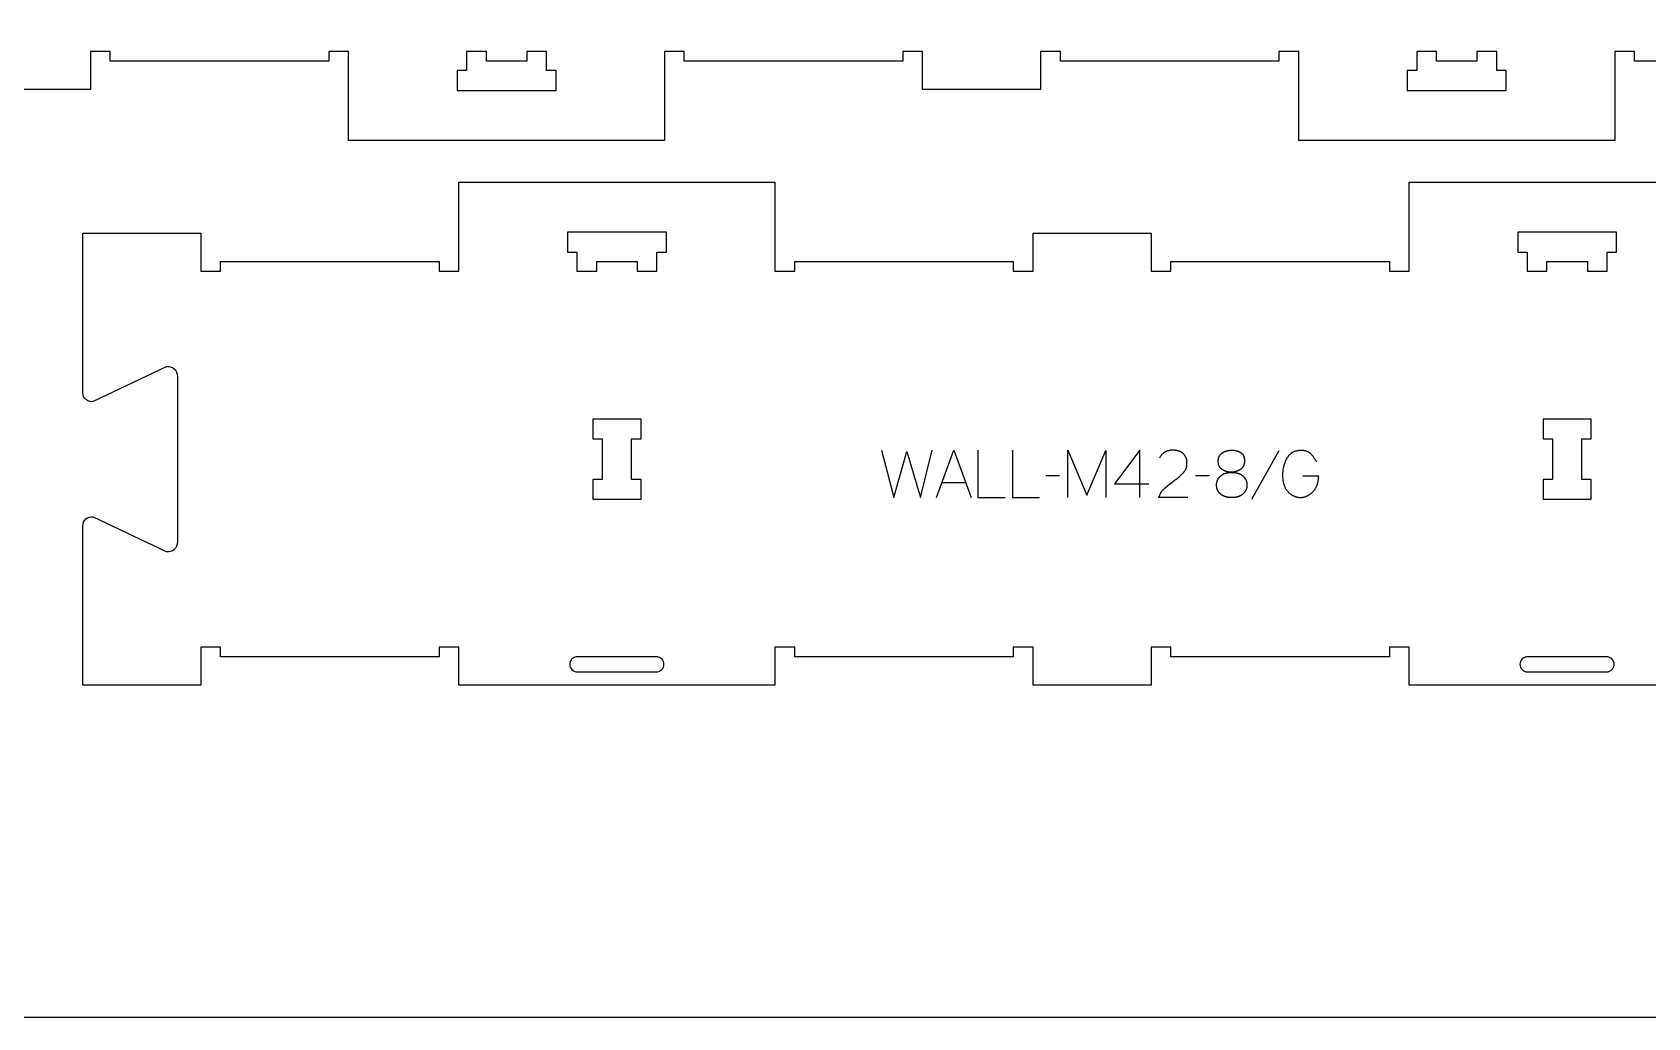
# Model space of a CAD drawing. Extents: x 2032 to 5216, y -27186 to -19593.
# Drawn here: x 3251 to 4271, y -24157 to -23535 of the extents above; entities that cross this region are included whole.
import ezdxf

# ---------------------------------------------------------------- set-up
doc = ezdxf.new("R2010")
doc.units = 0
for name, color, linetype in [('0_SHEET_SPRUCEPLY_2440X122', 1, 'CONTINUOUS'), ('1_ANYTOOL_1MMDEEP_LABELS_S', 2, 'CONTINUOUS'), ('3_ANYTOOL_CUTTHROUGH_INSID', 4, 'CONTINUOUS'), ('4_ANYTOOL_CUTTHROUGH_OUTSI', 5, 'CONTINUOUS')]:
    doc.layers.add(name, color=color, linetype=linetype)

msp = doc.modelspace()

# ---------------------------------------------------------------- linework, layer by layer
at = {"layer": '0_SHEET_SPRUCEPLY_2440X122'}
msp.add_lwpolyline([(4843.9, -22936.7), (4843.9, -24156.7), (2403.9, -24156.7), (2403.9, -22936.7)], close=True, dxfattribs=at)
at = {"layer": '1_ANYTOOL_1MMDEEP_LABELS_S'}
for points in [[(3786.9, -23798.4), (3794.6, -23828.4), (3803, -23799.3), (3811.5, -23828.4), (3819, -23798.4)], [(3821.6, -23828.4), (3832.5, -23798.4), (3843.5, -23828.4)], [(3847.8, -23798.4), (3847.8, -23828.4), (3864.9, -23828.4)], [(3869.6, -23798.4), (3869.6, -23828.4), (3886.7, -23828.4)], [(3904.5, -23828.4), (3904.5, -23798.4), (3916.5, -23826.8), (3928.5, -23798.6), (3928.5, -23828.4)], [(3950.1, -23828.4), (3950.1, -23798.4), (3934.1, -23819.8)], [(3980.3, -23828.4), (3962, -23828.4), (3962.1, -23827.9), (3962.2, -23827.7), (3962.3, -23827.5), (3962.4, -23827.2), (3962.5, -23827), (3962.6, -23826.8), (3962.6, -23826.6), (3962.7, -23826.4), (3962.8, -23826.2), (3963, -23826), (3963.1, -23825.8), (3963.2, -23825.6), (3963.3, -23825.4), (3963.4, -23825.2), (3963.5, -23825), (3963.7, -23824.8), (3963.8, -23824.6), (3963.9, -23824.4), (3964.1, -23824.2), (3964.2, -23824.1), (3964.4, -23823.9), (3964.5, -23823.7), (3964.7, -23823.5), (3964.8, -23823.4), (3965, -23823.2), (3965.2, -23823), (3965.3, -23822.8), (3965.5, -23822.7), (3965.7, -23822.5), (3966, -23822.2), (3967.5, -23821), (3969, -23819.8), (3970.5, -23818.7), (3972, -23817.5), (3972.8, -23817), (3973.5, -23816.4), (3974.2, -23815.8), (3974.9, -23815.2), (3975.6, -23814.6), (3976.2, -23814), (3976.8, -23813.4), (3977.4, -23812.8), (3977.6, -23812.7), (3977.7, -23812.5), (3977.9, -23812.3), (3978, -23812.2), (3978.1, -23812), (3978.2, -23811.8), (3978.4, -23811.7), (3978.5, -23811.5), (3978.6, -23811.3), (3978.7, -23811.1), (3978.8, -23811), (3978.9, -23810.8), (3979, -23810.6), (3979.1, -23810.4), (3979.1, -23810.2), (3979.2, -23810), (3979.3, -23809.8), (3979.4, -23809.6), (3979.4, -23809.4), (3979.5, -23809.2), (3979.5, -23809), (3979.6, -23808.8), (3979.6, -23808.6), (3979.7, -23808.4), (3979.7, -23808.2), (3979.7, -23808), (3979.7, -23807.8), (3979.8, -23807.6), (3979.8, -23807.4), (3979.8, -23807.1), (3979.8, -23806.9), (3979.8, -23806.7), (3979.8, -23806.4), (3979.8, -23806.2), (3979.8, -23805.9), (3979.8, -23805.7), (3979.7, -23805.5), (3979.7, -23805.2), (3979.7, -23805), (3979.6, -23804.8), (3979.6, -23804.6), (3979.6, -23804.3), (3979.5, -23804.1), (3979.4, -23803.9), (3979.4, -23803.7), (3979.3, -23803.5), (3979.2, -23803.3), (3979.2, -23803.1), (3979.1, -23802.9), (3979, -23802.8), (3978.9, -23802.6), (3978.8, -23802.4), (3978.7, -23802.2), (3978.6, -23802.1), (3978.5, -23801.9), (3978.4, -23801.7), (3978.3, -23801.6), (3978.1, -23801.4), (3978, -23801.3), (3977.9, -23801.1), (3977.7, -23801), (3977.6, -23800.8), (3977.4, -23800.7), (3977.3, -23800.5), (3977.1, -23800.4), (3977, -23800.3), (3976.8, -23800.2), (3976.6, -23800.1), (3976.5, -23799.9), (3976.3, -23799.8), (3976.1, -23799.7), (3975.9, -23799.6), (3975.7, -23799.5), (3975.6, -23799.4), (3975.4, -23799.4), (3975.2, -23799.3), (3975, -23799.2), (3974.8, -23799.1), (3974.6, -23799), (3974.4, -23799), (3974.2, -23798.9), (3974, -23798.9), (3973.8, -23798.8), (3973.6, -23798.7), (3973.4, -23798.7), (3973.2, -23798.7), (3973, -23798.6), (3972.7, -23798.6), (3972.5, -23798.6), (3972.3, -23798.5), (3972.1, -23798.5), (3971.8, -23798.5), (3971.6, -23798.5), (3971.4, -23798.5), (3970.9, -23798.4), (3970.5, -23798.5), (3970.2, -23798.5), (3969.8, -23798.5), (3969.5, -23798.5), (3969.1, -23798.6), (3968.8, -23798.6), (3968.5, -23798.7), (3968.1, -23798.8), (3967.8, -23798.9), (3967.7, -23798.9), (3967.5, -23798.9), (3967.4, -23799), (3967.2, -23799.1), (3967.1, -23799.1), (3966.9, -23799.2), (3966.8, -23799.2), (3966.6, -23799.3), (3966.5, -23799.4), (3966.4, -23799.4), (3966.2, -23799.5), (3966.1, -23799.6), (3965.9, -23799.6), (3965.8, -23799.7), (3965.7, -23799.8), (3965.5, -23799.9), (3965.4, -23800), (3965.3, -23800.1), (3965.2, -23800.2), (3965, -23800.2), (3964.9, -23800.3), (3964.8, -23800.4), (3964.7, -23800.5), (3964.6, -23800.6), (3964.5, -23800.8), (3964.3, -23800.9), (3964.2, -23801), (3964.1, -23801.1), (3964, -23801.2), (3963.9, -23801.3), (3963.8, -23801.4), (3963.7, -23801.6), (3963.5, -23801.8), (3963.3, -23802.1), (3963.1, -23802.4), (3962.9, -23802.6), (3962.7, -23802.9), (3962.6, -23803.2), (3962.4, -23803.5)], [(4037.8, -23798.9), (4020.6, -23829.7)], [(4053, -23814.6), (4062.8, -23814.7), (4062.7, -23815.5), (4062.7, -23816.3), (4062.6, -23816.7), (4062.6, -23817.1), (4062.5, -23817.5), (4062.5, -23817.9), (4062.4, -23818.2), (4062.3, -23818.6), (4062.3, -23818.9), (4062.2, -23819.3), (4062.1, -23819.6), (4062, -23820), (4061.9, -23820.3), (4061.8, -23820.6), (4061.6, -23820.9), (4061.5, -23821.2), (4061.4, -23821.5), (4061.2, -23821.8), (4061.1, -23822.1), (4060.9, -23822.4), (4060.8, -23822.7), (4060.6, -23823), (4060.5, -23823.2), (4060.3, -23823.5), (4060.1, -23823.8), (4059.9, -23824), (4059.7, -23824.2), (4059.5, -23824.5), (4059.3, -23824.7), (4059.1, -23824.9), (4058.8, -23825.2), (4058.6, -23825.4), (4058.4, -23825.6), (4058.2, -23825.8), (4057.9, -23825.9), (4057.7, -23826.1), (4057.5, -23826.3), (4057.3, -23826.5), (4057, -23826.6), (4056.8, -23826.8), (4056.6, -23826.9), (4056.3, -23827.1), (4056.1, -23827.2), (4055.9, -23827.3), (4055.6, -23827.5), (4055.4, -23827.6), (4055.1, -23827.7), (4054.9, -23827.8), (4054.7, -23827.9), (4054.4, -23828), (4054.2, -23828.1), (4053.9, -23828.1), (4053.7, -23828.2), (4053.4, -23828.3), (4053.2, -23828.3), (4052.9, -23828.4), (4052.7, -23828.4), (4052.4, -23828.4), (4052.1, -23828.5), (4051.9, -23828.5), (4051.6, -23828.5), (4051.4, -23828.5), (4051.1, -23828.5), (4050.9, -23828.5), (4050.6, -23828.5), (4050.3, -23828.4), (4050.1, -23828.4), (4049.8, -23828.4), (4049.6, -23828.3), (4049.3, -23828.3), (4049.1, -23828.2), (4048.8, -23828.2), (4048.6, -23828.1), (4048.4, -23828), (4048.1, -23827.9), (4047.9, -23827.8), (4047.6, -23827.7), (4047.4, -23827.6), (4047.2, -23827.5), (4046.9, -23827.4), (4046.7, -23827.3), (4046.5, -23827.1), (4046.2, -23827), (4046, -23826.9), (4045.8, -23826.7), (4045.5, -23826.5), (4045.3, -23826.4), (4045.1, -23826.2), (4044.9, -23826), (4044.7, -23825.8), (4044.4, -23825.6), (4044.2, -23825.4), (4044, -23825.2), (4043.8, -23825), (4043.6, -23824.8), (4043.4, -23824.5), (4043.2, -23824.3), (4043, -23824), (4042.8, -23823.8), (4042.6, -23823.5), (4042.5, -23823.2), (4042.3, -23823), (4042.1, -23822.7), (4042, -23822.4), (4041.8, -23822.1), (4041.7, -23821.8), (4041.6, -23821.4), (4041.4, -23821.1), (4041.3, -23820.8), (4041.2, -23820.4), (4041.1, -23820.1), (4041, -23819.7), (4040.9, -23819.4), (4040.8, -23819), (4040.8, -23818.6), (4040.7, -23818.2), (4040.6, -23817.9), (4040.6, -23817.4), (4040.5, -23817), (4040.5, -23816.6), (4040.4, -23815.8), (4040.4, -23814.9), (4040.4, -23814), (4040.4, -23813.3), (4040.4, -23812.6), (4040.5, -23811.9), (4040.5, -23811.3), (4040.6, -23810.6), (4040.7, -23809.9), (4040.9, -23809.3), (4041, -23808.6), (4041.2, -23808), (4041.4, -23807.3), (4041.6, -23806.7), (4041.9, -23806), (4042.1, -23805.4), (4042.4, -23804.8), (4042.7, -23804.1), (4043, -23803.5), (4043.2, -23803.2), (4043.4, -23802.9), (4043.6, -23802.6), (4043.8, -23802.3), (4044, -23802), (4044.1, -23801.9), (4044.2, -23801.8), (4044.3, -23801.6), (4044.4, -23801.5), (4044.5, -23801.4), (4044.6, -23801.3), (4044.7, -23801.2), (4044.8, -23801.1), (4045, -23800.9), (4045.1, -23800.8), (4045.2, -23800.7), (4045.3, -23800.6), (4045.4, -23800.5), (4045.6, -23800.4), (4045.7, -23800.3), (4045.8, -23800.2), (4046, -23800.1), (4046.1, -23800), (4046.2, -23800), (4046.4, -23799.9), (4046.5, -23799.8), (4046.6, -23799.7), (4046.8, -23799.6), (4046.9, -23799.6), (4047.1, -23799.5), (4047.2, -23799.4), (4047.4, -23799.3), (4047.5, -23799.3), (4047.7, -23799.2), (4047.8, -23799.2), (4048, -23799.1), (4048.1, -23799), (4048.5, -23798.9), (4048.8, -23798.8), (4049.1, -23798.8), (4049.5, -23798.7), (4049.8, -23798.6), (4050.2, -23798.6), (4050.5, -23798.5), (4050.9, -23798.5), (4051.3, -23798.5), (4051.7, -23798.5), (4052.1, -23798.4), (4052.3, -23798.5), (4052.5, -23798.5), (4052.7, -23798.5), (4052.9, -23798.5), (4053.2, -23798.5), (4053.4, -23798.5), (4053.6, -23798.6), (4053.8, -23798.6), (4054, -23798.6), (4054.2, -23798.7), (4054.4, -23798.7), (4054.6, -23798.8), (4054.8, -23798.8), (4055, -23798.9), (4055.1, -23798.9), (4055.3, -23799), (4055.5, -23799.1), (4055.7, -23799.2), (4055.9, -23799.3), (4056, -23799.3), (4056.2, -23799.4), (4056.4, -23799.5), (4056.5, -23799.6), (4056.7, -23799.7), (4056.9, -23799.8), (4057, -23799.9), (4057.2, -23800.1), (4057.3, -23800.2), (4057.5, -23800.3), (4057.6, -23800.4), (4057.8, -23800.6), (4057.9, -23800.7), (4058.2, -23801), (4058.5, -23801.3), (4058.7, -23801.6), (4059, -23801.9), (4059.2, -23802.2), (4059.5, -23802.5), (4059.7, -23802.8), (4060, -23803.1), (4060.2, -23803.5), (4060.4, -23803.8), (4060.6, -23804.1), (4060.8, -23804.5), (4061, -23804.8), (4061.2, -23805.2), (4061.4, -23805.5), (4061.6, -23805.9)], [(3899.4, -23814.6), (3890.6, -23814.6)], [(3994, -23814.6), (3985.2, -23814.6)], [(3825, -23818.9), (3840, -23818.9)], [(3934.1, -23819.8), (3955.8, -23819.8)]]:
    msp.add_lwpolyline(points, dxfattribs=at)
for points in [[(4008.2, -23798.4), (4008.6, -23798.5), (4009, -23798.5), (4009.4, -23798.5), (4009.6, -23798.5), (4009.8, -23798.6), (4010, -23798.6), (4010.2, -23798.6), (4010.4, -23798.6), (4010.5, -23798.7), (4010.7, -23798.7), (4010.9, -23798.8), (4011.1, -23798.8), (4011.3, -23798.9), (4011.4, -23798.9), (4011.6, -23799), (4011.8, -23799), (4012, -23799.1), (4012.1, -23799.2), (4012.3, -23799.2), (4012.4, -23799.3), (4012.6, -23799.4), (4012.8, -23799.5), (4012.9, -23799.6), (4013.1, -23799.6), (4013.2, -23799.7), (4013.4, -23799.8), (4013.5, -23799.9), (4013.7, -23800), (4013.8, -23800.1), (4014, -23800.2), (4014.1, -23800.3), (4014.2, -23800.5), (4014.4, -23800.6), (4014.5, -23800.7), (4014.6, -23800.8), (4014.7, -23800.9), (4014.8, -23801.1), (4015, -23801.2), (4015.1, -23801.3), (4015.2, -23801.5), (4015.2, -23801.6), (4015.3, -23801.8), (4015.4, -23801.9), (4015.5, -23802.1), (4015.6, -23802.2), (4015.6, -23802.4), (4015.7, -23802.6), (4015.8, -23802.7), (4015.8, -23802.9), (4015.9, -23803.1), (4015.9, -23803.3), (4016, -23803.4), (4016, -23803.6), (4016, -23803.8), (4016.1, -23804), (4016.1, -23804.2), (4016.1, -23804.4), (4016.1, -23804.6), (4016.1, -23804.8), (4016.1, -23805), (4016.1, -23805.2), (4016.1, -23805.4), (4016.1, -23805.7), (4016.1, -23805.9), (4016.1, -23806.1), (4016.1, -23806.3), (4016.1, -23806.5), (4016, -23806.7), (4016, -23806.9), (4015.9, -23807.1), (4015.9, -23807.3), (4015.8, -23807.5), (4015.8, -23807.7), (4015.7, -23807.9), (4015.7, -23808), (4015.6, -23808.2), (4015.5, -23808.4), (4015.4, -23808.6), (4015.3, -23808.7), (4015.2, -23808.9), (4015.1, -23809), (4015, -23809.2), (4014.9, -23809.3), (4014.8, -23809.5), (4014.7, -23809.6), (4014.6, -23809.8), (4014.4, -23809.9), (4014.3, -23810), (4014.2, -23810.2), (4014, -23810.3), (4013.9, -23810.4), (4013.7, -23810.5), (4013.6, -23810.6), (4013.4, -23810.7), (4013.3, -23810.8), (4013.1, -23810.9), (4012.9, -23811), (4012.8, -23811.1), (4012.6, -23811.2), (4012.4, -23811.3), (4012.2, -23811.4), (4012.1, -23811.5), (4011.9, -23811.5), (4011.7, -23811.6), (4011.6, -23811.7), (4011.4, -23811.8), (4011.2, -23811.8), (4011, -23811.9), (4010.8, -23811.9), (4010.7, -23812), (4010.5, -23812), (4010.3, -23812.1), (4010.1, -23812.1), (4009.9, -23812.2), (4009.7, -23812.2), (4009.5, -23812.2), (4009.4, -23812.3), (4009.2, -23812.3), (4009, -23812.3), (4008.8, -23812.3), (4008.6, -23812.4), (4008.4, -23812.4), (4008.2, -23812.4), (4007.8, -23812.4), (4007.4, -23812.4), (4007, -23812.4), (4006.6, -23812.3), (4006.5, -23812.3), (4006.3, -23812.3), (4006.1, -23812.2), (4005.9, -23812.2), (4005.7, -23812.2), (4005.5, -23812.1), (4005.4, -23812.1), (4005.2, -23812.1), (4005, -23812), (4004.8, -23812), (4004.7, -23811.9), (4004.5, -23811.9), (4004.3, -23811.8), (4004.1, -23811.7), (4004, -23811.7), (4003.8, -23811.6), (4003.6, -23811.5), (4003.4, -23811.5), (4003.3, -23811.4), (4003.1, -23811.3), (4002.8, -23811.1), (4002.4, -23810.9), (4002.1, -23810.7), (4002, -23810.6), (4001.8, -23810.5), (4001.6, -23810.4), (4001.5, -23810.3), (4001.4, -23810.2), (4001.2, -23810.1), (4001.2, -23810), (4001.1, -23809.9), (4001, -23809.9), (4001, -23809.8), (4000.9, -23809.7), (4000.9, -23809.7), (4000.8, -23809.6), (4000.7, -23809.5), (4000.7, -23809.5), (4000.6, -23809.4), (4000.6, -23809.3), (4000.5, -23809.2), (4000.5, -23809.2), (4000.4, -23809.1), (4000.4, -23809), (4000.3, -23808.9), (4000.3, -23808.8), (4000.2, -23808.6), (4000.1, -23808.5), (4000, -23808.3), (3999.9, -23808.1), (3999.9, -23807.9), (3999.8, -23807.7), (3999.8, -23807.6), (3999.7, -23807.4), (3999.7, -23807.2), (3999.6, -23807), (3999.6, -23806.8), (3999.6, -23806.6), (3999.6, -23806.4), (3999.5, -23806.1), (3999.5, -23805.9), (3999.5, -23805.7), (3999.5, -23805.5), (3999.5, -23805.3), (3999.5, -23805), (3999.5, -23804.8), (3999.6, -23804.6), (3999.6, -23804.4), (3999.6, -23804.2), (3999.6, -23804), (3999.7, -23803.8), (3999.7, -23803.6), (3999.8, -23803.4), (3999.8, -23803.2), (3999.9, -23803), (4000, -23802.8), (4000, -23802.7), (4000.1, -23802.5), (4000.2, -23802.3), (4000.3, -23802.2), (4000.4, -23802), (4000.4, -23801.8), (4000.5, -23801.7), (4000.6, -23801.6), (4000.7, -23801.5), (4000.7, -23801.5), (4000.8, -23801.4), (4000.9, -23801.2), (4001, -23801.1), (4001.1, -23801), (4001.3, -23800.8), (4001.4, -23800.7), (4001.5, -23800.6), (4001.7, -23800.5), (4001.8, -23800.4), (4002, -23800.3), (4002.2, -23800.1), (4002.3, -23800), (4002.5, -23799.9), (4002.7, -23799.8), (4002.8, -23799.7), (4003, -23799.7), (4003.2, -23799.6), (4003.3, -23799.5), (4003.5, -23799.4), (4003.7, -23799.3), (4003.9, -23799.3), (4004.1, -23799.2), (4004.2, -23799.1), (4004.4, -23799), (4004.6, -23799), (4004.8, -23798.9), (4005, -23798.9), (4005.2, -23798.8), (4005.4, -23798.8), (4005.5, -23798.7), (4005.7, -23798.7), (4005.9, -23798.7), (4006.1, -23798.6), (4006.5, -23798.6), (4006.9, -23798.5), (4007.3, -23798.5), (4007.8, -23798.5)], [(4008, -23812.5), (4008.6, -23812.5), (4009.1, -23812.5), (4009.4, -23812.5), (4009.6, -23812.5), (4009.9, -23812.6), (4010.1, -23812.6), (4010.3, -23812.6), (4010.6, -23812.7), (4010.8, -23812.7), (4011.1, -23812.8), (4011.3, -23812.8), (4011.5, -23812.9), (4011.7, -23812.9), (4012, -23813), (4012.2, -23813.1), (4012.4, -23813.2), (4012.6, -23813.2), (4012.8, -23813.3), (4013, -23813.4), (4013.2, -23813.5), (4013.4, -23813.6), (4013.6, -23813.7), (4013.8, -23813.8), (4014, -23813.9), (4014.1, -23814), (4014.3, -23814.2), (4014.5, -23814.3), (4014.7, -23814.4), (4014.8, -23814.5), (4015, -23814.7), (4015.2, -23814.8), (4015.3, -23815), (4015.5, -23815.1), (4015.6, -23815.2), (4015.8, -23815.4), (4015.9, -23815.5), (4016, -23815.7), (4016.2, -23815.9), (4016.3, -23816), (4016.4, -23816.2), (4016.5, -23816.4), (4016.6, -23816.5), (4016.7, -23816.7), (4016.8, -23816.9), (4016.9, -23817), (4017, -23817.2), (4017.1, -23817.4), (4017.1, -23817.6), (4017.2, -23817.8), (4017.3, -23818), (4017.3, -23818.2), (4017.4, -23818.4), (4017.4, -23818.6), (4017.5, -23818.8), (4017.5, -23819), (4017.6, -23819.2), (4017.6, -23819.4), (4017.6, -23819.6), (4017.6, -23819.8), (4017.6, -23820), (4017.6, -23820.3), (4017.6, -23820.5), (4017.6, -23820.7), (4017.6, -23820.9), (4017.6, -23821.1), (4017.6, -23821.4), (4017.6, -23821.6), (4017.6, -23821.8), (4017.5, -23822), (4017.5, -23822.2), (4017.4, -23822.4), (4017.4, -23822.6), (4017.3, -23822.8), (4017.3, -23823), (4017.2, -23823.2), (4017.1, -23823.4), (4017.1, -23823.6), (4017, -23823.8), (4016.9, -23823.9), (4016.8, -23824.1), (4016.7, -23824.3), (4016.6, -23824.5), (4016.5, -23824.6), (4016.4, -23824.8), (4016.3, -23825), (4016.2, -23825.1), (4016, -23825.3), (4015.9, -23825.4), (4015.8, -23825.6), (4015.6, -23825.7), (4015.5, -23825.9), (4015.3, -23826), (4015.2, -23826.1), (4015, -23826.3), (4014.8, -23826.4), (4014.7, -23826.5), (4014.5, -23826.7), (4014.3, -23826.8), (4014.1, -23826.9), (4014, -23827), (4013.8, -23827.1), (4013.6, -23827.2), (4013.4, -23827.3), (4013.2, -23827.4), (4013, -23827.5), (4012.8, -23827.6), (4012.6, -23827.7), (4012.4, -23827.8), (4012.2, -23827.8), (4012, -23827.9), (4011.7, -23828), (4011.5, -23828), (4011.3, -23828.1), (4011.1, -23828.1), (4010.8, -23828.2), (4010.6, -23828.2), (4010.3, -23828.3), (4010.1, -23828.3), (4009.9, -23828.3), (4009.6, -23828.4), (4009.4, -23828.4), (4009.1, -23828.4), (4008.6, -23828.4), (4008, -23828.4), (4007.5, -23828.4), (4007, -23828.4), (4006.7, -23828.4), (4006.5, -23828.4), (4006.3, -23828.3), (4006, -23828.3), (4005.8, -23828.3), (4005.5, -23828.2), (4005.3, -23828.2), (4005.1, -23828.1), (4004.8, -23828.1), (4004.6, -23828), (4004.4, -23828), (4004.2, -23827.9), (4004, -23827.8), (4003.7, -23827.8), (4003.5, -23827.7), (4003.3, -23827.6), (4003.1, -23827.5), (4002.9, -23827.4), (4002.7, -23827.3), (4002.5, -23827.2), (4002.4, -23827.1), (4002.2, -23827), (4002, -23826.9), (4001.8, -23826.8), (4001.6, -23826.7), (4001.5, -23826.5), (4001.3, -23826.4), (4001.1, -23826.3), (4001, -23826.1), (4000.8, -23826), (4000.7, -23825.9), (4000.5, -23825.7), (4000.4, -23825.6), (4000.2, -23825.4), (4000.1, -23825.3), (4000, -23825.1), (3999.9, -23825), (3999.7, -23824.8), (3999.6, -23824.6), (3999.5, -23824.5), (3999.4, -23824.3), (3999.3, -23824.1), (3999.2, -23823.9), (3999.1, -23823.8), (3999.1, -23823.6), (3999, -23823.4), (3998.9, -23823.2), (3998.9, -23823), (3998.8, -23822.8), (3998.7, -23822.6), (3998.7, -23822.4), (3998.7, -23822.2), (3998.6, -23822), (3998.6, -23821.8), (3998.6, -23821.6), (3998.5, -23821.4), (3998.5, -23821.1), (3998.5, -23820.9), (3998.5, -23820.7), (3998.5, -23820.5), (3998.5, -23820.3), (3998.5, -23820), (3998.5, -23819.8), (3998.5, -23819.6), (3998.6, -23819.4), (3998.6, -23819.2), (3998.6, -23819), (3998.7, -23818.8), (3998.7, -23818.6), (3998.7, -23818.4), (3998.8, -23818.2), (3998.9, -23818), (3998.9, -23817.8), (3999, -23817.6), (3999.1, -23817.4), (3999.1, -23817.2), (3999.2, -23817), (3999.3, -23816.9), (3999.4, -23816.7), (3999.5, -23816.5), (3999.6, -23816.4), (3999.7, -23816.2), (3999.9, -23816), (4000, -23815.9), (4000.1, -23815.7), (4000.2, -23815.5), (4000.4, -23815.4), (4000.5, -23815.2), (4000.7, -23815.1), (4000.8, -23815), (4001, -23814.8), (4001.1, -23814.7), (4001.3, -23814.5), (4001.5, -23814.4), (4001.6, -23814.3), (4001.8, -23814.2), (4002, -23814), (4002.2, -23813.9), (4002.4, -23813.8), (4002.5, -23813.7), (4002.7, -23813.6), (4002.9, -23813.5), (4003.1, -23813.4), (4003.3, -23813.3), (4003.5, -23813.2), (4003.7, -23813.2), (4004, -23813.1), (4004.2, -23813), (4004.4, -23812.9), (4004.6, -23812.9), (4004.8, -23812.8), (4005.1, -23812.8), (4005.3, -23812.7), (4005.5, -23812.7), (4005.8, -23812.6), (4006, -23812.6), (4006.3, -23812.6), (4006.5, -23812.5), (4006.7, -23812.5), (4007, -23812.5), (4007.5, -23812.5)]]:
    msp.add_lwpolyline(points, close=True, dxfattribs=at)
at = {"layer": '3_ANYTOOL_CUTTHROUGH_INSID', "color": 4}
for points in [[(3537.4, -23552.9), (3537.4, -23546.9), (3524.9, -23546.9), (3524.9, -23558.9), (3518.9, -23558.9), (3518.9, -23571.4), (3581.4, -23571.4), (3581.4, -23558.9), (3575.4, -23558.9), (3575.4, -23546.9), (3562.9, -23546.9), (3562.9, -23552.9)], [(4137.4, -23552.9), (4137.4, -23546.9), (4124.9, -23546.9), (4124.9, -23558.9), (4118.9, -23558.9), (4118.9, -23571.4), (4181.4, -23571.4), (4181.4, -23558.9), (4175.4, -23558.9), (4175.4, -23546.9), (4162.9, -23546.9), (4162.9, -23552.9)], [(3632.6, -23679.4), (3632.6, -23685.4), (3645.1, -23685.4), (3645.1, -23673.4), (3651.1, -23673.4), (3651.1, -23660.9), (3588.6, -23660.9), (3588.6, -23673.4), (3594.6, -23673.4), (3594.6, -23685.4), (3607.1, -23685.4), (3607.1, -23679.4)], [(4232.6, -23679.4), (4232.6, -23685.4), (4245.1, -23685.4), (4245.1, -23673.4), (4251.1, -23673.4), (4251.1, -23660.9), (4188.6, -23660.9), (4188.6, -23673.4), (4194.6, -23673.4), (4194.6, -23685.4), (4207.1, -23685.4), (4207.1, -23679.4)], [(3610.6, -23791.4), (3610.6, -23816.9), (3604.6, -23816.9), (3604.6, -23829.4), (3635.1, -23829.4), (3635.1, -23816.9), (3629.1, -23816.9), (3629.1, -23791.4), (3635.1, -23791.4), (3635.1, -23778.9), (3604.6, -23778.9), (3604.6, -23791.4)], [(4210.6, -23791.4), (4210.6, -23816.9), (4204.6, -23816.9), (4204.6, -23829.4), (4235.1, -23829.4), (4235.1, -23816.9), (4229.1, -23816.9), (4229.1, -23791.4), (4235.1, -23791.4), (4235.1, -23778.9), (4204.6, -23778.9), (4204.6, -23791.4)]]:
    msp.add_lwpolyline(points, close=True, dxfattribs=at)
for points in [[(3594.8, -23938.4), (3644.8, -23938.4, 1), (3644.8, -23928.9), (3594.8, -23928.9, 1)], [(4194.8, -23938.4), (4244.8, -23938.4, 1), (4244.8, -23928.9), (4194.8, -23928.9, 1)]]:
    msp.add_lwpolyline(points, format="xyb", close=True, dxfattribs=at)
at = {"layer": '4_ANYTOOL_CUTTHROUGH_OUTSI', "color": 5}
msp.add_lwpolyline([(4400.4, -23552.9), (4262.4, -23552.9), (4262.4, -23546.9), (4249.9, -23546.9), (4249.9, -23547.2), (4249.9, -23602.9), (4050.4, -23602.9), (4050.4, -23547.2), (4050.4, -23546.9), (4037.9, -23546.9), (4037.9, -23552.9), (4000.1, -23552.9), (3899.9, -23552.9), (3899.9, -23546.9), (3887.4, -23546.9), (3887.4, -23570.9), (3812.9, -23570.9), (3812.9, -23546.9), (3800.4, -23546.9), (3800.4, -23552.9), (3662.4, -23552.9), (3662.4, -23546.9), (3649.9, -23546.9), (3649.9, -23602.9), (3450.4, -23602.9), (3450.4, -23546.9), (3437.9, -23546.9), (3437.9, -23552.9), (3299.9, -23552.9), (3299.9, -23546.9), (3287.4, -23546.9), (3287.4, -23570.9), (3212.9, -23570.9)], dxfattribs=at)
msp.add_lwpolyline([(4319.6, -23946.9), (4120.1, -23946.9), (4120.1, -23923.2), (4120.1, -23922.9), (4107.6, -23922.9), (4107.6, -23928.9), (3969.6, -23928.9), (3969.6, -23922.9), (3957.1, -23922.9), (3957.1, -23946.9), (3882.6, -23946.9), (3882.6, -23922.9), (3870.1, -23922.9), (3870.1, -23928.9), (3732.1, -23928.9), (3732.1, -23928.9), (3732.1, -23922.9), (3719.6, -23922.9), (3719.6, -23946.9), (3520.1, -23946.9), (3520.1, -23923.2), (3520.1, -23922.9), (3507.6, -23922.9), (3507.6, -23928.9), (3369.6, -23928.9), (3369.6, -23922.9), (3357.1, -23922.9), (3357.1, -23946.9), (3282.6, -23946.9), (3282.6, -23846.2), (3282.6, -23846.2, -0.461625), (3289.2, -23840.6), (3335.2, -23862.4), (3335.3, -23862.4), (3335.3, -23862.4, 0.220464), (3340.3, -23861.1, 0.220464), (3342.6, -23856.3), (3342.6, -23752, 0.220464), (3340.3, -23747.3, 0.220464), (3335.3, -23745.9), (3335.2, -23745.9), (3335.2, -23745.9), (3289.2, -23767.8), (3289.2, -23767.8, -0.218884), (3284.6, -23766.5, -0.220464), (3282.6, -23762.1), (3282.6, -23685.2), (3282.6, -23661.4), (3357.1, -23661.4), (3357.1, -23685.4), (3369.6, -23685.4), (3369.6, -23679.4), (3507.6, -23679.4), (3507.6, -23685.4), (3520.1, -23685.4), (3520.1, -23685.2), (3520.1, -23629.4), (3719.6, -23629.4), (3719.6, -23685.2), (3719.6, -23685.4), (3732.1, -23685.4), (3732.1, -23679.4), (3870.1, -23679.4), (3870.1, -23685.4), (3882.6, -23685.4), (3882.6, -23661.4), (3957.1, -23661.4), (3957.1, -23685.4), (3969.6, -23685.4), (3969.6, -23679.4), (4107.6, -23679.4), (4107.6, -23685.4), (4120.1, -23685.4), (4120.1, -23685.2), (4120.1, -23629.4), (4319.6, -23629.4)], format="xyb", dxfattribs=at)

doc.saveas('drawing.dxf')
